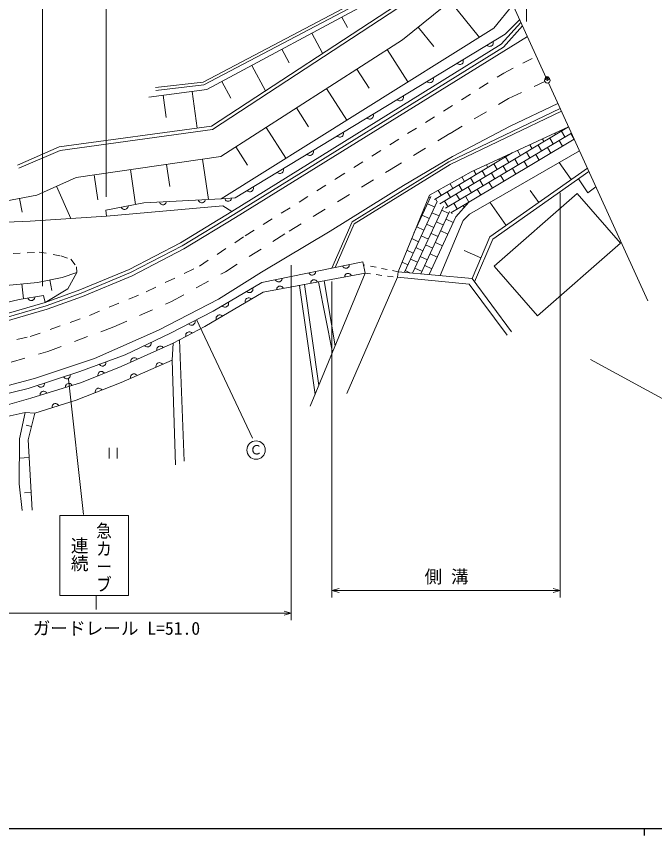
# Model space of a CAD drawing. Units: millimetres, scale not verified. Extents: x 40000 to 680000, y 20000 to 380000.
# Drawn here: x 179038 to 269476, y 204000 to 320072 of the extents above; entities that cross this region are included whole.
import ezdxf
from ezdxf.enums import TextEntityAlignment as Align

# ---------------------------------------------------------------- set-up
doc = ezdxf.new("R2010")
doc.units = ezdxf.units.MM
doc.header["$LTSCALE"] = 1000
doc.header["$PDMODE"] = 32
doc.header["$PDSIZE"] = 500
for name, pattern in [('USER2', [1.6, 0.8, -0.8]), ('USER3', [2, 1, -1]), ('USER4', [3, 1.5, -1.5]), ('USER5', [4, 2, -2])]:
    doc.linetypes.add(name, pattern=pattern)
for name, color, linetype, lineweight in [('M-BGD', 7, 'Continuous', 13), ('M-BMK', 2, 'USER5', 13), ('M-BMK-OTRS', 5, 'Continuous', 13), ('M-BMK-SRVR', 3, 'Continuous', 13), ('M-STR-HTXT', 7, 'Continuous', 13), ('M-STR-STRC', 7, 'Continuous', 13), ('M-TTL-BAND', 7, 'Continuous', 25)]:
    doc.layers.add(name, color=color, linetype=linetype, lineweight=lineweight)
doc.layers.add('M-OTRS', color=6, linetype='Continuous')
doc.styles.add('@ＭＳ ゴシック', font='')
doc.styles.add('ＭＳ ゴシック', font='')
doc.styles.get('@ＭＳ ゴシック').set_extended_font_data('@MS Gothic')
doc.styles.get('ＭＳ ゴシック').set_extended_font_data('MS Gothic')

msp = doc.modelspace()

# ---------------------------------------------------------------- linework, layer by layer
at = {"layer": 'M-BGD'}
for p, q in [((205499, 310769), (235649, 326714)), ((205620, 310380), (236108, 326505)), ((206012, 309696), (235779, 325699)), ((242749, 324047), (233729, 316740)), ((234146, 322527), (206665, 304517)), ((234451, 322129), (206845, 304037)), ((240494, 322221), (244643, 317100)), ((249390, 321731), (246699, 318386)), ((225148, 319984), (225948, 318496)), ((250533, 319225), (247738, 316114)), ((248289, 317548), (250355, 319615)), ((246699, 318386), (208053, 294224)), ((235984, 318567), (238204, 315827)), ((250760, 318729), (248062, 315727)), ((210059, 294371), (248289, 317548)), ((210091, 291594), (251442, 317234)), ((220896, 317698), (222428, 314847)), ((233729, 316740), (207987, 300215)), ((247738, 316114), (209567, 292446)), ((248062, 315727), (209829, 292020)), ((216643, 315411), (217682, 313479)), ((231584, 315363), (234528, 310776)), ((212391, 313125), (214321, 309534)), ((227294, 312608), (229041, 309887)), ((198733, 309976), (205499, 310769)), ((198780, 309579), (205620, 310380)), ((208138, 310839), (209416, 308462)), ((197800, 308623), (206012, 309696)), ((199853, 308891), (200262, 305765)), ((203959, 309428), (204637, 304240)), ((223003, 309854), (225882, 305370)), ((248998, 304539), (255776, 307732)), ((218713, 307100), (220420, 304440)), ((240336, 299443), (256102, 307018)), ((240528, 299091), (256268, 306654)), ((206665, 304517), (185115, 301577)), ((214423, 304346), (217235, 299964)), ((257296, 304401), (239064, 293517)), ((240814, 300213), (248998, 304539)), ((243470, 298046), (257295, 304403)), ((257117, 304294), (257104, 304315)), ((206845, 304037), (185251, 301091)), ((257690, 303537), (239842, 292882)), ((255460, 303304), (255341, 303505)), ((256772, 302989), (256289, 303799)), ((258084, 302674), (257601, 303484)), ((258084, 302674), (243171, 293771)), ((243171, 293771), (258084, 302674)), ((252146, 301326), (251814, 301883)), ((253458, 301011), (252975, 301821)), ((253803, 302315), (253577, 302694)), ((255115, 302000), (254632, 302810)), ((256427, 301684), (255944, 302494)), ((185115, 301577), (179189, 299011)), ((185251, 301091), (179388, 298553)), ((210132, 301592), (211800, 298994)), ((249308, 300730), (238286, 294151)), ((243224, 292061), (258846, 301004)), ((249177, 300653), (249169, 300667)), ((250489, 300337), (250050, 301072)), ((251801, 300022), (251318, 300832)), ((254770, 300695), (254287, 301505)), ((207987, 300215), (187512, 297252)), ((205428, 299844), (206255, 294130)), ((233881, 296095), (240814, 300213)), ((247520, 299663), (247405, 299856)), ((248832, 299348), (248349, 300158)), ((250144, 299032), (249661, 299842)), ((251456, 298717), (250973, 299527)), ((253113, 299706), (252630, 300516)), ((195190, 298363), (195904, 293428)), ((200309, 299104), (200764, 295958)), ((226597, 290952), (240336, 299443)), ((226914, 290677), (240528, 299091)), ((245863, 298674), (245642, 299045)), ((246133, 288835), (259960, 298563)), ((247175, 298359), (246692, 299169)), ((248487, 298043), (248004, 298853)), ((249799, 297728), (249316, 298538)), ((257655, 296941), (255959, 299352)), ((187512, 297252), (181916, 294750)), ((190071, 297622), (190583, 294087)), ((237583, 294725), (243470, 298046)), ((242549, 296696), (242178, 297317)), ((243861, 296380), (243378, 297190)), ((244206, 297685), (243879, 298234)), ((245518, 297370), (245035, 298180)), ((246830, 297054), (246347, 297864)), ((246537, 288508), (260171, 298100)), ((248142, 296739), (247659, 297549)), ((184714, 296001), (186749, 291449)), ((223524, 289618), (233881, 296095)), ((240892, 295707), (240497, 296369)), ((242204, 295391), (241721, 296201)), ((245173, 296065), (244690, 296875)), ((246485, 295749), (246002, 296560)), ((258711, 297072), (259991, 295081)), ((239235, 294718), (238816, 295421)), ((240547, 294402), (240064, 295212)), ((241859, 294087), (241376, 294897)), ((243516, 295076), (243033, 295886)), ((244828, 294760), (244345, 295570)), ((258521, 294959), (246764, 284671)), ((253047, 293699), (251847, 295403)), ((264651, 287953), (258521, 294959)), ((261168, 295914), (259991, 295081)), ((181916, 294750), (157754, 290076)), ((179500, 294283), (179878, 292329)), ((197077, 293654), (208053, 294224)), ((208053, 294224), (210059, 294371)), ((233134, 283899), (237583, 294725)), ((234027, 283814), (238665, 293842)), ((235373, 289348), (237784, 294561)), ((237472, 294456), (237689, 294355)), ((238605, 293891), (238407, 294223)), ((240202, 293097), (239719, 293908)), ((243171, 293771), (240619, 292248)), ((241307, 291687), (243171, 293771)), ((243171, 293771), (242688, 294581)), ((248438, 290456), (246136, 293728)), ((191701, 292619), (197077, 293654)), ((191791, 291788), (191701, 292619)), ((191791, 291788), (208316, 293236)), ((208316, 293236), (209567, 292446)), ((235190, 283705), (239545, 293124)), ((236785, 292783), (236930, 292715)), ((237310, 293535), (238309, 293073)), ((239308, 292611), (240307, 292149)), ((241514, 292782), (241031, 293592)), ((242497, 293018), (242343, 293277)), ((180994, 291063), (191791, 291788)), ((209567, 292446), (202278, 287997)), ((209829, 292020), (202524, 287562)), ((202770, 287126), (210091, 291594)), ((236352, 283595), (240426, 292405)), ((236551, 291895), (237550, 291433)), ((237514, 283486), (241307, 291687)), ((237514, 283486), (241307, 291687)), ((237930, 292253), (238929, 291791)), ((240795, 292104), (240686, 292287)), ((242370, 291139), (243224, 292061)), ((157754, 290076), (180994, 291063)), ((223721, 284403), (226597, 290952)), ((224201, 284501), (226914, 290677)), ((235793, 290255), (236792, 289793)), ((236097, 291109), (236172, 291075)), ((237171, 290613), (238170, 290151)), ((238550, 290971), (239549, 290509)), ((239070, 283339), (242370, 291139)), ((239928, 291329), (240927, 290867)), ((213756, 283811), (223524, 289618)), ((237791, 289331), (238790, 288869)), ((239170, 289689), (240169, 289227)), ((202278, 287997), (195021, 284216)), ((235066, 288600), (236033, 288152)), ((236413, 288973), (237412, 288510)), ((238411, 288048), (239410, 287586)), ((243610, 282911), (246133, 288835)), ((243956, 282447), (246537, 288508)), ((252894, 277666), (264651, 287953)), ((202524, 287562), (195232, 283762)), ((195444, 283309), (202770, 287126)), ((234379, 286927), (235275, 286512)), ((235654, 287332), (236653, 286870)), ((237033, 287690), (238032, 287228)), ((244872, 285873), (242467, 286897)), ((234896, 285692), (235895, 285230)), ((236274, 286050), (237273, 285588)), ((237653, 286408), (238652, 285946)), ((213824, 282386), (228121, 285300)), ((228121, 285300), (228444, 283681)), ((233691, 285254), (234516, 284872)), ((235516, 284410), (236515, 283948)), ((236894, 284768), (237893, 284306)), ((246764, 284671), (252894, 277666)), ((185549, 283078), (187615, 283767)), ((187615, 283767), (186314, 281471)), ((195021, 284216), (188030, 281313)), ((195232, 283762), (188212, 280847)), ((188393, 280381), (195444, 283309)), ((207684, 279983), (213756, 283811)), ((228444, 283681), (213986, 280984)), ((228444, 283681), (220676, 264853)), ((233059, 283102), (233134, 283899)), ((243610, 282911), (233134, 283899)), ((234137, 284052), (234810, 283741)), ((177589, 281930), (182028, 282389)), ((179808, 282160), (180027, 280049)), ((182028, 282389), (185549, 283078)), ((183788, 282734), (184082, 281230)), ((206919, 278286), (213824, 282386)), ((221878, 267767), (219853, 282078)), ((221860, 282453), (223815, 272461)), ((224205, 273407), (222632, 282597)), ((225854, 266650), (233059, 283102)), ((243181, 282148), (233059, 283102)), ((248563, 274919), (243181, 282148)), ((249205, 275397), (243610, 282911)), ((188030, 281313), (183103, 279517)), ((186314, 281471), (183136, 279529)), ((213986, 280984), (205732, 276128)), ((219137, 281945), (221362, 266518)), ((172493, 278374), (179426, 279949)), ((179426, 279949), (182890, 280521)), ((183136, 279529), (182890, 280521)), ((188212, 280847), (183258, 279042)), ((183413, 278566), (188393, 280381)), ((199171, 275627), (207684, 279983)), ((183103, 279517), (175845, 277416)), ((183258, 279042), (175971, 276932)), ((176097, 276448), (183413, 278566)), ((200876, 275211), (206919, 278286)), ((190106, 271601), (199171, 275627)), ((194456, 272136), (200876, 275211)), ((205732, 276128), (201254, 273755)), ((202819, 257031), (202171, 274241)), ((201254, 273755), (193863, 270464)), ((201254, 273755), (201092, 271381)), ((188037, 269762), (194456, 272136)), ((181592, 268763), (190106, 271601)), ((193863, 270464), (188252, 268198)), ((201092, 271381), (193863, 268198)), ((201092, 271381), (201578, 256545)), ((180700, 267335), (188037, 269762)), ((172484, 266387), (181592, 268763)), ((188252, 268198), (181077, 265986)), ((193863, 268198), (187497, 265716)), ((171510, 265130), (180700, 267335)), ((181077, 265986), (175520, 264421)), ((187497, 265716), (181630, 263844)), ((175574, 262890), (180261, 263969)), ((180261, 263969), (179473, 260236)), ((181630, 263844), (180261, 263969)), ((180717, 260070), (181630, 263844)), ((181174, 261957), (180410, 262142)), ((179473, 260236), (179432, 253849)), ((181298, 250116), (180717, 260070)), ((192169, 258930), (192169, 257430)), ((193321, 257430), (193321, 258930)), ((180862, 257581), (179455, 257499)), ((179432, 253849), (179846, 250074)), ((181153, 252604), (180208, 252549))]:
    msp.add_line(p, q, dxfattribs=at)
at = {"layer": 'M-BGD', "linetype": 'USER4'}
for p, q in [((248120, 312040), (252722, 314427)), ((224322, 297065), (248120, 312040)), ((211471, 288973), (224322, 297065)), ((204966, 284690), (211471, 288973)), ((197430, 281041), (204966, 284690)), ((189418, 277709), (197430, 281041)), ((181009, 274695), (189418, 277709)), ((170300, 272474), (181009, 274695))]:
    msp.add_line(p, q, dxfattribs=at)
at = {"layer": 'M-BGD', "linetype": 'USER2'}
for p, q in [((233134, 283899), (228203, 284889)), ((228444, 283681), (233059, 283102))]:
    msp.add_line(p, q, dxfattribs=at)
at = {"layer": 'M-BGD'}
for points in [[(246592, 316519), (246618, 316400), (246617, 316286), (246593, 316142), (246530, 316034), (246448, 315943), (246315, 315863), (246196, 315832), (246071, 315826), (245931, 315870), (245829, 315922), (245737, 316001)], [(242345, 313944), (242370, 313825), (242369, 313711), (242345, 313567), (242282, 313459), (242200, 313368), (242067, 313288), (241949, 313257), (241823, 313251), (241683, 313295), (241581, 313347), (241490, 313426)], [(238097, 311369), (238122, 311250), (238122, 311135), (238097, 310992), (238034, 310884), (237952, 310793), (237820, 310713), (237701, 310682), (237576, 310676), (237435, 310719), (237333, 310772), (237242, 310851)], [(233849, 308794), (233875, 308675), (233874, 308560), (233850, 308417), (233787, 308309), (233704, 308218), (233572, 308137), (233453, 308106), (233328, 308101), (233188, 308144), (233086, 308197), (232994, 308275)], [(229602, 306219), (229627, 306100), (229626, 305985), (229602, 305842), (229539, 305733), (229457, 305643), (229324, 305562), (229205, 305531), (229080, 305526), (228940, 305569), (228838, 305621), (228746, 305700)], [(225354, 303643), (225379, 303524), (225378, 303410), (225354, 303267), (225291, 303158), (225209, 303067), (225076, 302987), (224958, 302956), (224833, 302950), (224692, 302994), (224590, 303046), (224499, 303125)], [(221106, 301068), (221132, 300949), (221131, 300835), (221107, 300691), (221044, 300583), (220961, 300492), (220829, 300412), (220710, 300381), (220585, 300375), (220445, 300419), (220343, 300471), (220251, 300550)], [(216858, 298493), (216884, 298374), (216883, 298260), (216859, 298116), (216796, 298008), (216714, 297917), (216581, 297837), (216462, 297806), (216337, 297800), (216197, 297844), (216095, 297896), (216003, 297975)], [(212611, 295918), (212636, 295799), (212635, 295684), (212611, 295541), (212548, 295433), (212466, 295342), (212333, 295262), (212215, 295231), (212089, 295225), (211949, 295268), (211847, 295321), (211756, 295400)], [(200320, 293823), (200286, 293706), (200232, 293605), (200142, 293490), (200036, 293425), (199920, 293384), (199765, 293376), (199646, 293405), (199533, 293459), (199430, 293564), (199365, 293658), (199322, 293771)], [(205808, 294107), (205774, 293990), (205720, 293890), (205630, 293775), (205524, 293709), (205408, 293668), (205253, 293660), (205134, 293689), (205021, 293743), (204918, 293848), (204853, 293942), (204810, 294055)], [(209555, 294334), (209523, 294216), (209471, 294115), (209384, 293998), (209279, 293930), (209164, 293887), (209009, 293875), (208890, 293902), (208776, 293953), (208670, 294056), (208603, 294149), (208558, 294261)], [(194880, 293231), (194863, 293111), (194822, 293004), (194750, 292878), (194653, 292798), (194544, 292741), (194392, 292712), (194270, 292724), (194151, 292762), (194034, 292852), (193957, 292936), (193898, 293042)], [(226228, 284914), (226212, 284793), (226172, 284686), (226101, 284559), (226005, 284478), (225897, 284420), (225745, 284390), (225623, 284400), (225503, 284437), (225386, 284526), (225308, 284609), (225248, 284714)], [(221462, 283943), (221446, 283822), (221407, 283715), (221336, 283588), (221240, 283507), (221132, 283449), (220980, 283418), (220858, 283429), (220738, 283466), (220620, 283554), (220542, 283638), (220482, 283743)], [(225543, 283140), (225561, 283260), (225602, 283367), (225676, 283493), (225773, 283572), (225882, 283628), (226034, 283656), (226156, 283643), (226275, 283605), (226391, 283514), (226468, 283430), (226526, 283323)], [(216697, 282972), (216681, 282851), (216641, 282744), (216570, 282617), (216474, 282536), (216366, 282478), (216214, 282447), (216092, 282458), (215972, 282495), (215855, 282583), (215777, 282667), (215717, 282772)], [(220724, 282241), (220742, 282361), (220783, 282468), (220856, 282594), (220953, 282673), (221062, 282729), (221215, 282757), (221337, 282744), (221456, 282705), (221572, 282615), (221649, 282530), (221707, 282424)], [(212528, 281617), (212552, 281497), (212550, 281383), (212525, 281240), (212461, 281132), (212377, 281042), (212244, 280963), (212125, 280933), (212000, 280928), (211860, 280973), (211759, 281026), (211668, 281106)], [(215904, 281342), (215922, 281462), (215963, 281569), (216037, 281694), (216134, 281774), (216243, 281830), (216395, 281858), (216517, 281845), (216636, 281806), (216752, 281716), (216829, 281631), (216887, 281525)], [(181652, 280317), (181631, 280197), (181588, 280091), (181512, 279967), (181413, 279890), (181303, 279836), (181150, 279811), (181028, 279826), (180910, 279867), (180796, 279960), (180721, 280047), (180665, 280154)], [(211491, 279516), (211468, 279636), (211470, 279750), (211496, 279893), (211560, 280001), (211644, 280090), (211778, 280169), (211897, 280198), (212022, 280202), (212162, 280157), (212263, 280104), (212353, 280023)], [(209075, 279567), (209099, 279447), (209097, 279333), (209072, 279190), (209008, 279082), (208925, 278992), (208792, 278913), (208673, 278883), (208547, 278878), (208407, 278923), (208306, 278976), (208215, 279056)], [(207364, 277089), (207341, 277208), (207343, 277323), (207369, 277466), (207433, 277573), (207517, 277663), (207650, 277741), (207769, 277771), (207895, 277775), (208034, 277729), (208136, 277676), (208226, 277596)], [(204343, 276976), (204360, 276855), (204350, 276741), (204316, 276600), (204245, 276496), (204156, 276412), (204018, 276342), (203897, 276319), (203772, 276323), (203635, 276377), (203537, 276437), (203452, 276522)], [(203051, 274707), (203033, 274828), (203040, 274942), (203072, 275084), (203141, 275188), (203229, 275274), (203366, 275347), (203486, 275371), (203611, 275369), (203749, 275318), (203848, 275260), (203935, 275176)], [(198117, 273890), (198131, 273769), (198119, 273655), (198081, 273515), (198008, 273413), (197917, 273331), (197777, 273264), (197656, 273244), (197531, 273251), (197395, 273308), (197299, 273370), (197215, 273458)], [(198950, 272729), (198939, 272850), (198954, 272963), (198996, 273102), (199073, 273202), (199166, 273282), (199307, 273345), (199429, 273361), (199554, 273351), (199688, 273290), (199782, 273225), (199863, 273135)], [(195254, 271083), (195244, 271204), (195259, 271318), (195301, 271457), (195377, 271557), (195470, 271636), (195612, 271699), (195733, 271715), (195858, 271705), (195992, 271644), (196087, 271580), (196168, 271490)], [(191715, 271123), (191718, 271001), (191695, 270889), (191644, 270753), (191562, 270658), (191464, 270585), (191319, 270531), (191196, 270523), (191072, 270541), (190943, 270610), (190853, 270681), (190778, 270776)], [(198827, 270384), (198818, 270505), (198833, 270618), (198876, 270757), (198952, 270857), (199046, 270936), (199188, 270998), (199309, 271014), (199434, 271003), (199568, 270942), (199662, 270877), (199742, 270787)], [(186677, 269313), (186675, 269191), (186649, 269079), (186593, 268945), (186508, 268854), (186407, 268783), (186260, 268735), (186137, 268731), (186014, 268754), (185887, 268827), (185799, 268901), (185728, 268998)], [(190594, 269144), (190588, 269265), (190607, 269378), (190654, 269516), (190734, 269612), (190830, 269689), (190973, 269747), (191095, 269759), (191220, 269744), (191351, 269679), (191443, 269611), (191521, 269518)], [(195213, 268792), (195203, 268914), (195219, 269027), (195261, 269166), (195338, 269265), (195431, 269345), (195573, 269407), (195695, 269422), (195820, 269412), (195953, 269350), (196047, 269285), (196128, 269195)], [(183008, 268099), (183007, 267977), (182980, 267866), (182925, 267731), (182839, 267640), (182739, 267570), (182591, 267521), (182469, 267517), (182346, 267540), (182218, 267613), (182131, 267687), (182059, 267785)], [(185981, 267498), (185985, 267619), (186014, 267730), (186072, 267863), (186160, 267953), (186262, 268021), (186410, 268067), (186532, 268068), (186655, 268043), (186781, 267967), (186867, 267891), (186936, 267792)], [(190214, 266775), (190210, 266897), (190230, 267010), (190279, 267147), (190359, 267243), (190456, 267318), (190601, 267374), (190723, 267384), (190847, 267368), (190978, 267301), (191069, 267232), (191146, 267139)], [(182393, 266392), (182397, 266513), (182426, 266624), (182484, 266757), (182572, 266847), (182674, 266915), (182822, 266961), (182945, 266962), (183067, 266937), (183193, 266861), (183279, 266785), (183349, 266686)], [(184087, 264628), (184090, 264750), (184118, 264861), (184175, 264995), (184261, 265085), (184363, 265154), (184510, 265202), (184633, 265204), (184756, 265180), (184882, 265105), (184969, 265030), (185040, 264932)]]:
    msp.add_lwpolyline(points, dxfattribs=at)
at = {"layer": 'M-BGD', "linetype": 'USER3'}
msp.add_lwpolyline([(150572, 282772), (156924, 284150), (163277, 285068), (170012, 285451), (176594, 286369), (182258, 286675), (185319, 286140), (186773, 285680), (187538, 284609), (187615, 283767)], dxfattribs=at)
at = {"layer": 'M-BMK'}
for p, q in [((248793, 308450), (253918, 310841)), ((240483, 303496), (248793, 308450)), ((231906, 298275), (240483, 303496)), ((217686, 289642), (231906, 298275)), ((208650, 283885), (217686, 289642)), ((200998, 279659), (208650, 283885)), ((192837, 276088), (200998, 279659)), ((183509, 272590), (192837, 276088)), ((174473, 269966), (183509, 272590))]:
    msp.add_line(p, q, dxfattribs=at)
at = {"layer": 'M-BMK-OTRS'}
for p, q in [((238899, 344726), (254115, 311374)), ((254447, 310646), (268527, 279784)), ((260380, 271464), (286468, 257274))]:
    msp.add_line(p, q, dxfattribs=at)
at = {"layer": 'M-BMK-SRVR'}
for radius in [398, 12]:
    msp.add_circle((254281, 311010), radius, dxfattribs=at)
at = {"layer": 'M-OTRS'}
msp.add_point((254249, 311282), dxfattribs=at)
at = {"layer": 'M-STR-HTXT'}
for p, q in [((191753, 294521), (191753, 336827)), ((251339, 336827), (251339, 319339)), ((182716, 331489), (182716, 281862)), ((256116, 237726), (256116, 295086)), ((217990, 234508), (217990, 284842)), ((223758, 282487), (223758, 237726)), ((223758, 238726), (256116, 238726)), ((170829, 235508), (217990, 235508))]:
    msp.add_line(p, q, dxfattribs=at)
for points in [[(224758, 238438), (223758, 238726), (224758, 239011)], [(255116, 239013), (256116, 238726), (255116, 238441)], [(216990, 235796), (217990, 235508), (216990, 235223)]]:
    msp.add_lwpolyline(points, dxfattribs=at)
at = {"layer": 'M-STR-STRC'}
for p, q in [((204572, 277127), (212509, 260306)), ((186414, 268665), (188542, 249512)), ((194930, 249335), (185211, 249335)), ((185211, 249335), (185211, 238001)), ((194930, 238001), (194930, 249335)), ((185211, 238001), (194930, 238001)), ((190333, 238001), (190333, 236031))]:
    msp.add_line(p, q, dxfattribs=at)
msp.add_circle((213009, 258625), 1304, dxfattribs=at)
at = {"layer": 'M-TTL-BAND'}
for p, q in [((40000, 205000), (579000, 205000)), ((268000, 205000), (268000, 204000))]:
    msp.add_line(p, q, dxfattribs=at)

# ---------------------------------------------------------------- texts
at = {"layer": 'M-STR-HTXT', "style": 'ＭＳ ゴシック'}
for s, p in [('側 溝', (236874, 239226)), ('ガードレール L=51.0', (181347, 231908))]:
    msp.add_text(s, height=1833, dxfattribs=at).set_placement(p, align=Align.BOTTOM_LEFT)
at = {"layer": 'M-STR-STRC', "style": 'ＭＳ ゴシック'}
msp.add_text('Ｃ', height=1320, dxfattribs=at).set_placement((212082, 257614), align=Align.BOTTOM_LEFT)
at = {"layer": 'M-STR-STRC', "style": '@ＭＳ ゴシック', "width": 1.15}
msp.add_text('急カーブ', height=1613, rotation=270, dxfattribs=at).set_placement((190136, 248470), align=Align.BOTTOM_LEFT)
at = {"layer": 'M-STR-STRC', "style": '@ＭＳ ゴシック'}
msp.add_text('連続', height=1833, rotation=270, dxfattribs=at).set_placement((186504, 246344), align=Align.BOTTOM_LEFT)

doc.saveas('drawing.dxf')
